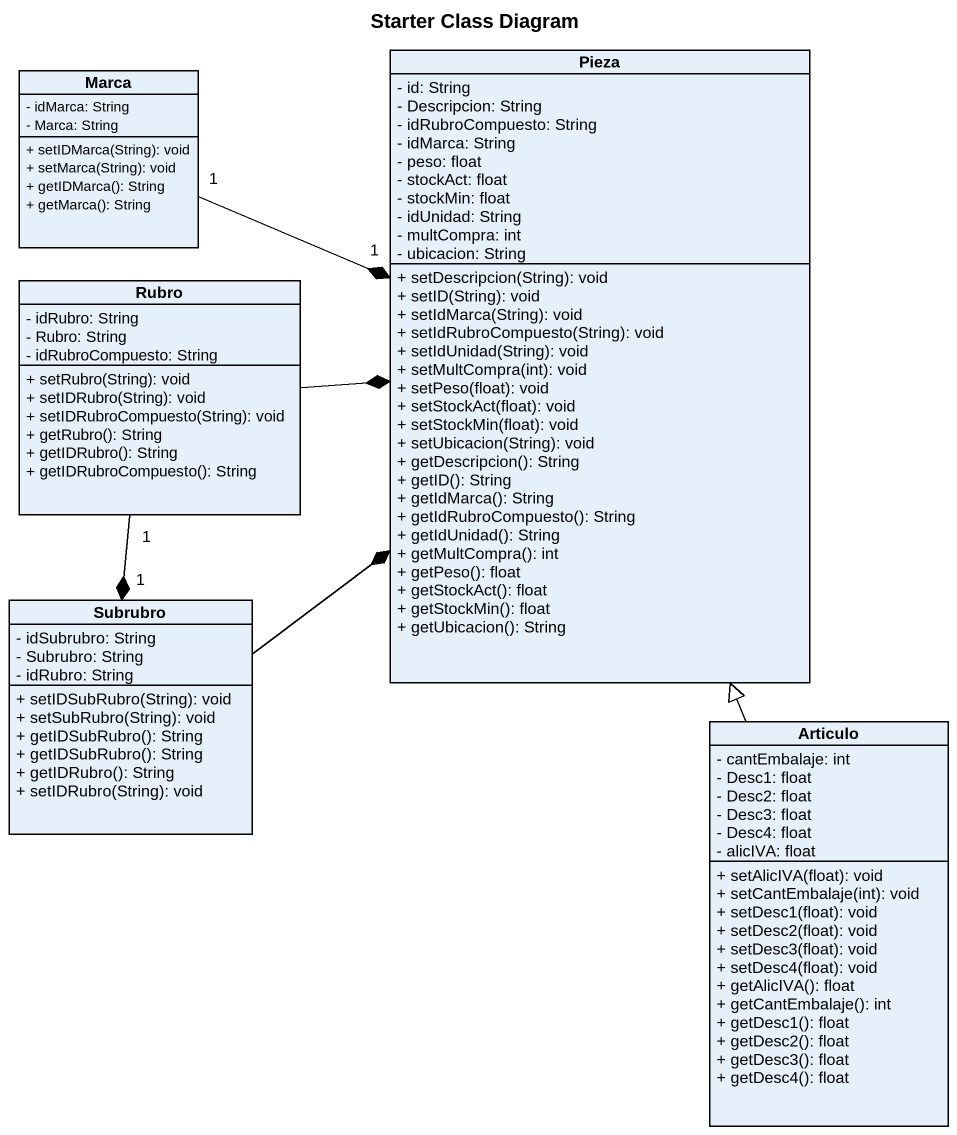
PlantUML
@startuml
title Starter Class Diagram
hide circle
hide empty members
skinparam classAttributeIconSize 0
class Pieza {
  - id: String
  - Descripcion: String
  - idRubroCompuesto: String
  - idMarca: String
  - peso: float
  - stockAct: float
  - stockMin: float
  - idUnidad: String
  - multCompra: int
  - ubicacion: String
  + setDescripcion(String): void
  + setID(String): void
  + setIdMarca(String): void
  + setIdRubroCompuesto(String): void
  + setIdUnidad(String): void
  + setMultCompra(int): void
  + setPeso(float): void
  + setStockAct(float): void
  + setStockMin(float): void
  + setUbicacion(String): void
  + getDescripcion(): String
  + getID(): String
  + getIdMarca(): String
  + getIdRubroCompuesto(): String
  + getIdUnidad(): String
  + getMultCompra(): int
  + getPeso(): float
  + getStockAct(): float
  + getStockMin(): float
  + getUbicacion(): String
}
class Marca {
  - idMarca: String
  - Marca: String
  + setIDMarca(String): void
  + setMarca(String): void
  + getIDMarca(): String
  + getMarca(): String
}
class Rubro {
  - idRubro: String
  - Rubro: String
  - idRubroCompuesto: String
  + setRubro(String): void
  + setIDRubro(String): void
  + setIDRubroCompuesto(String): void
  + getRubro(): String
  + getIDRubro(): String
  + getIDRubroCompuesto(): String
}
class Subrubro {
  - idSubrubro: String
  - Subrubro: String
  - idRubro: String
  + setIDSubRubro(String): void
  + setSubRubro(String): void
  + getIDSubRubro(): String
  + getIDSubRubro(): String
  + getIDRubro(): String
  + setIDRubro(String): void
}
class Articulo {
  - cantEmbalaje: int
  - Desc1: float
  - Desc2: float
  - Desc3: float
  - Desc4: float
  - alicIVA: float
  + setAlicIVA(float): void
  + setCantEmbalaje(int): void
  + setDesc1(float): void
  + setDesc2(float): void
  + setDesc3(float): void
  + setDesc4(float): void
  + getAlicIVA(): float
  + getCantEmbalaje(): int
  + getDesc1(): float
  + getDesc2(): float
  + getDesc3(): float
  + getDesc4(): float
}
Marca "1" -right-* "1" Pieza
Rubro -right-* Pieza
Rubro "1" --* "1" Subrubro
Subrubro -up-* Pieza
Articulo -up-|> Pieza
@enduml
